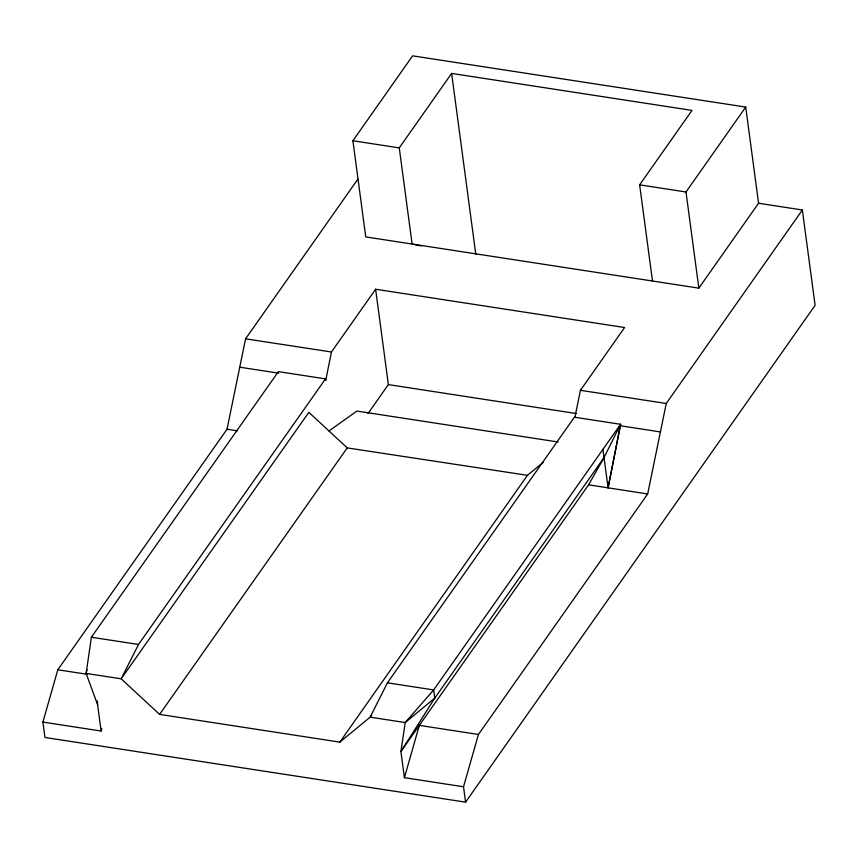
<?xml version="1.0" encoding="UTF-8"?>
<svg xmlns="http://www.w3.org/2000/svg" width="858" height="858" viewBox="0 0 858 858"><rect width="100%" height="100%" fill="white"/><g stroke="black" fill="none" stroke-linecap="round" stroke-linejoin="round"><path stroke-width="1.29" d="M574.871 417.438L580.448 390.315L624.603 327.531L375.632 289.243L331.456 351.984L325.708 380.416L325.504 378.882L278.389 371.621L91.388 637.226L86.132 673.423L97.64 704.868L101.126 731.037L42.9 722.082L57.808 669.776L227.016 429.236L245.581 338.824L357.85 179.183M608.086 487.837L620.602 424.302L602.917 449.367L608.086 487.837L620.602 424.302L574.399 417.192L387.441 682.818L370.141 717.159L339.843 742.127L159.599 714.392L121.192 678.817L86.132 673.423L87.001 669.605M42.9 722.082L44.948 737.472L465.583 802.155L463.524 786.775L478.432 734.469L647.672 493.961L666.248 403.496L802.359 209.985L758.558 203.239L698.841 288.149L365.744 236.915L352.906 140.755L412.612 55.845L745.72 107.068L758.558 203.239M101.126 731.037L101.845 728.485M463.524 786.775L404.418 777.68L419.315 725.375L478.432 734.469M404.418 777.68L400.911 751.522L588.588 484.824L604 457.625L620.602 424.302M325.504 378.882L138.503 644.476L121.192 678.817L308.848 412.323L347.243 447.908L527.445 475.311L543.607 462.001M421.203 245.935L412.108 244.047L399.27 147.887L451.63 73.423L692.009 110.392L639.639 184.845L652.488 281.016M368.007 413.567L388.363 384.599L375.632 289.243M698.841 288.149L686.003 191.977L745.72 107.068M339.843 742.127L527.445 475.311M371.675 714.971L370.141 717.159L405.201 722.554L434.759 698.122L604 457.625M159.599 714.392L347.243 447.908M602.917 449.367L433.665 689.929L405.201 722.554L400.911 751.522L434.759 698.122L433.665 689.929L387.441 682.818M465.583 802.155L815.1 305.341L802.359 209.985M328.979 430.952L356.896 411.057L558.172 441.999M245.581 338.824L331.456 351.984M352.906 140.755L399.27 147.887M639.639 184.845L686.003 191.977M580.448 390.315L666.248 403.496M388.363 384.599L576.64 413.588M239.854 367.203L278.593 373.166M620.806 425.836L660.37 431.928M588.588 484.824L647.672 493.961M227.016 429.236L237.344 430.823M91.388 637.226L138.503 644.476M57.808 669.776L86.915 674.249M451.63 73.423L475.804 254.397M97.297 700.9L97.64 704.868"/></g></svg>
